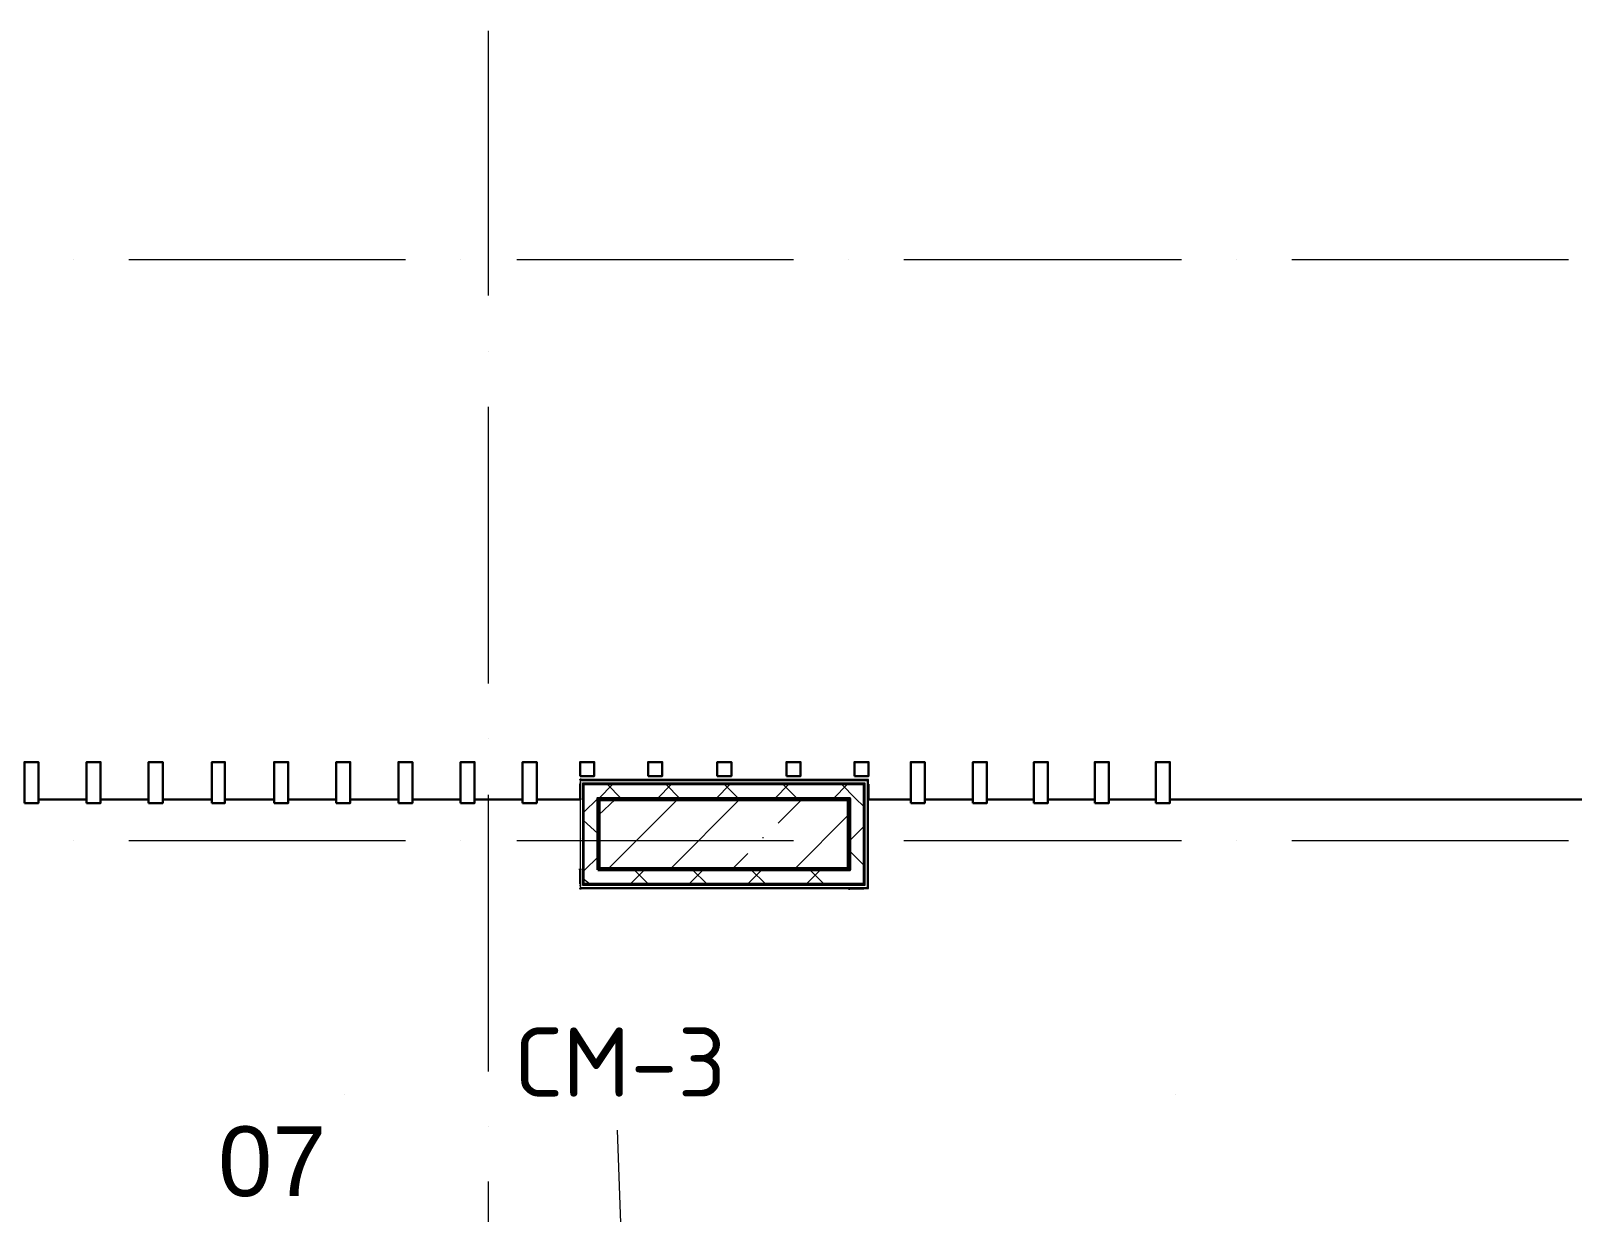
# Model space of a CAD drawing. Header units: millimetres. Extents: x -84737 to 172119, y -43083 to 59399.
# Drawn here: x 22753 to 28318, y 53338 to 57605 of the extents above; entities that cross this region are included whole.
import ezdxf

# ---------------------------------------------------------------- set-up
doc = ezdxf.new("R2010")
doc.units = ezdxf.units.MM
for name, color, linetype in [('PDF _Витраж', 7, 'Continuous'), ('PDF _Марки', 7, 'Continuous'), ('PDF _Несущие колонны', 7, 'Continuous'), ('PDF _Обозначения', 7, 'Continuous'), ('PDF _Оси', 7, 'Continuous'), ('PDF _Перекрытия', 7, 'Continuous'), ('PDF _Стены', 7, 'Continuous'), ('PDF _Текст', 7, 'Continuous')]:
    doc.layers.add(name, color=color, linetype=linetype)
doc.styles.add('PDF GOSTCommon', font='arial.ttf')
doc.styles.add('PDF ISOCPEUR', font='isocpeur.ttf')

msp = doc.modelspace()

# ---------------------------------------------------------------- hatches: boundary and pattern name
at = {"layer": 'PDF _Стены', "transparency": 33554559}
for points in [[(24740.7, 54900.2), (24740.7, 54904.4), (24736.4, 54904.4), (24732.2, 54900.2), (24736.4, 54896), (24740.7, 54896)], [(24740.7, 54887.5), (24740.7, 54891.7), (24736.4, 54891.7), (24732.2, 54887.5), (24736.4, 54883.3), (24740.7, 54883.3)], [(24740.7, 54519.2), (24740.7, 54523.5), (24736.4, 54523.5), (24732.2, 54519.2), (24736.4, 54515), (24740.7, 54515)], [(24740.7, 54506.5), (24740.7, 54510.8), (24736.4, 54510.8), (24732.2, 54506.5), (24736.4, 54502.3), (24740.7, 54502.3)]]:
    msp.add_hatch(color=256, dxfattribs=at).paths.add_polyline_path(points)

# ---------------------------------------------------------------- linework, layer by layer
at = {"layer": 'PDF _Витраж', "lineweight": 30}
for points in [[(22729.9, 54815.5), (22780.7, 54815.5), (22780.7, 54963.7), (22729.9, 54963.7)], [(22954.2, 54815.5), (23005, 54815.5), (23005, 54963.7), (22954.2, 54963.7)], [(23178.6, 54815.5), (23229.4, 54815.5), (23229.4, 54963.7), (23178.6, 54963.7)], [(23407.2, 54815.5), (23453.8, 54815.5), (23453.8, 54963.7), (23407.2, 54963.7)], [(23631.6, 54815.5), (23682.4, 54815.5), (23682.4, 54963.7), (23631.6, 54963.7)], [(23855.9, 54815.5), (23906.7, 54815.5), (23906.7, 54963.7), (23855.9, 54963.7)], [(24080.3, 54815.5), (24131.1, 54815.5), (24131.1, 54963.7), (24080.3, 54963.7)], [(24304.6, 54815.5), (24355.4, 54815.5), (24355.4, 54963.7), (24304.6, 54963.7)], [(24529, 54815.5), (24579.8, 54815.5), (24579.8, 54963.7), (24529, 54963.7)], [(24736.4, 54912.9), (24787.2, 54912.9), (24787.2, 54963.7), (24736.4, 54963.7)], [(24981.9, 54912.9), (25032.7, 54912.9), (25032.7, 54963.7), (24981.9, 54963.7)], [(25231.7, 54912.9), (25282.5, 54912.9), (25282.5, 54963.7), (25231.7, 54963.7)], [(25481.5, 54912.9), (25532.3, 54912.9), (25532.3, 54963.7), (25481.5, 54963.7)], [(25727, 54912.9), (25777.8, 54912.9), (25777.8, 54963.7), (25727, 54963.7)], [(25930.2, 54815.5), (25981, 54815.5), (25981, 54963.7), (25930.2, 54963.7)], [(26154.5, 54815.5), (26205.3, 54815.5), (26205.3, 54963.7), (26154.5, 54963.7)], [(26374.7, 54815.5), (26425.5, 54815.5), (26425.5, 54963.7), (26374.7, 54963.7)], [(26594.8, 54815.5), (26645.6, 54815.5), (26645.6, 54963.7), (26594.8, 54963.7)], [(26814.9, 54815.5), (26865.7, 54815.5), (26865.7, 54963.7), (26814.9, 54963.7)]]:
    msp.add_lwpolyline(points, close=True, dxfattribs=at)
at = {"layer": 'PDF _Марки', "lineweight": 9}
msp.add_lwpolyline([(24893, 53029.1), (24871.9, 53634.5)], dxfattribs=at)
at = {"layer": 'PDF _Несущие колонны', "lineweight": 9}
for points in [[(24804.1, 54773.2), (24863.4, 54828.2)], [(24838, 54578.5), (25087.8, 54828.2)], [(25062.4, 54578.5), (25312.1, 54828.2)], [(25451.8, 54743.6), (25536.5, 54828.2)], [(25511.1, 54578.5), (25705.8, 54773.2)], [(25396.8, 54688.6), (25396.8, 54692.8)], [(25286.7, 54578.5), (25341.8, 54633.5)]]:
    msp.add_lwpolyline(points, dxfattribs=at)
at = {"layer": 'PDF _Несущие колонны', "lineweight": 50}
msp.add_lwpolyline([(25705.8, 54828.2), (24804.1, 54828.2), (24804.1, 54578.5), (25705.8, 54578.5)], close=True, dxfattribs=at)
at = {"layer": 'PDF _Обозначения', "lineweight": 9}
for points in [[(23885.5, 53761.5), (23885.5, 53761.5)], [(26886.9, 53761.5), (26886.9, 53761.5)]]:
    msp.add_lwpolyline(points, dxfattribs=at)
at = {"layer": 'PDF _Оси', "lineweight": 9}
for points in [[(24406.2, 56648.5), (24406.2, 57605.2)], [(22907.7, 56779.7), (22907.7, 56779.7)], [(23106.6, 56779.7), (24105.7, 56779.7)], [(24304.6, 56779.7), (24304.6, 56779.7)], [(24507.8, 56779.7), (25506.9, 56779.7)], [(25705.8, 56779.7), (25705.8, 56779.7)], [(25904.8, 56779.7), (26908, 56779.7)], [(27107, 56779.7), (27107, 56779.7)], [(27306, 56779.7), (28305, 56779.7)], [(24406.2, 56445.3), (24406.2, 56445.3)], [(24406.2, 55247.3), (24406.2, 56246.4)], [(24406.2, 55048.4), (24406.2, 55048.4)], [(24406.2, 53846.1), (24406.2, 54845.2)], [(22907.7, 54680.1), (22907.7, 54680.1)], [(23106.6, 54680.1), (24105.7, 54680.1)], [(24304.6, 54680.1), (24304.6, 54680.1)], [(24507.8, 54680.1), (25506.9, 54680.1)], [(25705.8, 54680.1), (25705.8, 54680.1)], [(25904.8, 54680.1), (26908, 54680.1)], [(27107, 54680.1), (27107, 54680.1)], [(27306, 54680.1), (28305, 54680.1)], [(24406.2, 53647.2), (24406.2, 53647.2)], [(24406.2, 52445), (24406.2, 53448.2)]]:
    msp.add_lwpolyline(points, dxfattribs=at)
at = {"layer": 'PDF _Перекрытия', "lineweight": 30}
for points in [[(22780.7, 54828.2), (22954.2, 54828.2)], [(23005, 54828.2), (23178.6, 54828.2)], [(23229.4, 54828.2), (23407.2, 54828.2)], [(23453.8, 54828.2), (23631.6, 54828.2)], [(23682.4, 54828.2), (23855.9, 54828.2)], [(23906.7, 54828.2), (24080.3, 54828.2)], [(24131.1, 54828.2), (24304.6, 54828.2)], [(24355.4, 54828.2), (24529, 54828.2)], [(24579.8, 54828.2), (24736.4, 54828.2)], [(25777.8, 54828.2), (25930.2, 54828.2)], [(25981, 54828.2), (26154.5, 54828.2)], [(26205.3, 54828.2), (26374.7, 54828.2)], [(26425.5, 54828.2), (26594.8, 54828.2)], [(26645.6, 54828.2), (26814.9, 54828.2)], [(26865.7, 54828.2), (30006.7, 54828.2)]]:
    msp.add_lwpolyline(points, dxfattribs=at)
at = {"layer": 'PDF _Стены', "lineweight": 18}
for points in [[(25777.8, 54883.3), (25777.8, 54900.2), (24736.4, 54900.2), (24736.4, 54883.3)], [(24736.4, 54900.2), (24736.4, 54506.5)], [(25777.8, 54896), (24736.4, 54896)], [(25773.5, 54506.5), (25773.5, 54900.2)], [(25773.5, 54887.5), (25777.8, 54887.5)], [(24736.4, 54828.2), (24736.4, 54506.5), (25777.8, 54506.5), (25777.8, 54828.2)], [(24736.4, 54510.8), (25777.8, 54510.8)], [(25765.1, 54510.8), (25765.1, 54506.5)]]:
    msp.add_lwpolyline(points, dxfattribs=at)
at = {"layer": 'PDF _Стены', "lineweight": 30}
for points in [[(24736.4, 54883.3), (24736.4, 54832.5)], [(25777.8, 54832.5), (25777.8, 54883.3)], [(24736.4, 54574.3), (24736.4, 54523.5)], [(25710.1, 54506.5), (25760.8, 54506.5)]]:
    msp.add_lwpolyline(points, dxfattribs=at)
at = {"layer": 'PDF _Стены', "lineweight": 18}
msp.add_lwpolyline([(24744.9, 54519.2), (25765.1, 54519.2), (25765.1, 54887.5), (24744.9, 54887.5)], close=True, dxfattribs=at)
at = {"layer": 'PDF _Стены', "lineweight": 30}
msp.add_lwpolyline([(24749.1, 54523.5), (25760.8, 54523.5), (25760.8, 54883.3), (24749.1, 54883.3)], close=True, dxfattribs=at)
at = {"layer": 'PDF _Стены', "lineweight": 9}
for points in [[(24804.1, 54832.5), (24854.9, 54883.3)], [(24888.8, 54828.2), (24884.6, 54832.5), (24833.8, 54883.3), (24829.5, 54887.5)], [(24973.5, 54883.3), (24969.2, 54887.5)], [(25015.8, 54832.5), (25066.6, 54883.3)], [(25096.2, 54832.5), (25045.4, 54883.3)], [(25117.4, 54883.3), (25108.9, 54887.5)], [(25227.5, 54832.5), (25278.3, 54883.3)], [(25312.1, 54828.2), (25307.9, 54832.5), (25257.1, 54883.3), (25252.9, 54887.5)], [(25396.8, 54883.3), (25392.6, 54887.5)], [(25439.1, 54832.5), (25489.9, 54883.3)], [(25519.6, 54832.5), (25468.8, 54883.3)], [(25540.7, 54883.3), (25536.5, 54887.5)], [(25650.8, 54832.5), (25701.6, 54883.3)], [(25765.1, 54798.6), (25760.8, 54802.8), (25731.2, 54832.5), (25680.4, 54883.3), (25676.2, 54887.5)], [(24749.1, 54824), (24744.9, 54828.2)], [(24749.1, 54781.7), (24799.9, 54832.5)], [(25028.5, 54828.2), (25024.3, 54832.5)], [(25172.4, 54828.2), (25164, 54832.5)], [(25451.8, 54828.2), (25447.6, 54832.5)], [(25595.8, 54828.2), (25591.5, 54832.5)], [(24804.1, 54769), (24799.9, 54773.2)], [(24799.9, 54705.5), (24749.1, 54752.1)], [(25710.1, 54714), (25705.8, 54718.2)], [(25710.1, 54680.1), (25760.8, 54730.9)], [(24749.1, 54684.3), (24744.9, 54688.6)], [(25765.1, 54658.9), (25760.8, 54663.2)], [(24749.1, 54570), (24753.4, 54574.3), (24799.9, 54620.8)], [(24804.1, 54629.3), (24799.9, 54633.5)], [(25760.8, 54591.2), (25710.1, 54642)], [(24774.5, 54519.2), (24770.3, 54523.5), (24749.1, 54540.4), (24744.9, 54544.6)], [(24859.2, 54574.3), (24854.9, 54578.5)], [(24918.4, 54523.5), (24969.2, 54574.3)], [(24981.9, 54523.5), (24931.1, 54574.3)], [(25003.1, 54574.3), (24994.6, 54578.5)], [(25130.1, 54523.5), (25180.9, 54574.3)], [(25197.8, 54519.2), (25193.6, 54523.5), (25142.8, 54574.3), (25138.6, 54578.5)], [(25282.5, 54574.3), (25278.3, 54578.5)], [(25341.8, 54523.5), (25392.6, 54574.3)], [(25405.3, 54523.5), (25354.5, 54574.3)], [(25426.4, 54574.3), (25422.2, 54578.5)], [(25553.4, 54523.5), (25604.2, 54574.3)], [(25621.2, 54519.2), (25616.9, 54523.5), (25566.1, 54574.3), (25561.9, 54578.5)], [(25710.1, 54574.3), (25705.8, 54578.5), (25701.6, 54578.5)], [(24914.2, 54519.2), (24910, 54523.5)], [(25058.1, 54519.2), (25049.7, 54523.5)], [(25337.5, 54519.2), (25333.3, 54523.5)], [(25481.5, 54519.2), (25477.2, 54523.5)], [(25765.1, 54519.2), (25760.8, 54523.5), (25756.6, 54523.5)]]:
    msp.add_lwpolyline(points, dxfattribs=at)
at = {"layer": 'PDF _Стены', "lineweight": 40}
for points in [[(24736.4, 54832.5), (24736.4, 54828.2)], [(25777.8, 54828.2), (25777.8, 54832.5)], [(24736.4, 54578.5), (24736.4, 54574.3)], [(25705.8, 54506.5), (25710.1, 54506.5)]]:
    msp.add_lwpolyline(points, dxfattribs=at)
for points in [[(24799.9, 54574.3), (25710.1, 54574.3), (25710.1, 54832.5), (24799.9, 54832.5)], [(24804.1, 54828.2), (25705.8, 54828.2), (25705.8, 54578.5), (24804.1, 54578.5)]]:
    msp.add_lwpolyline(points, close=True, dxfattribs=at)

# ---------------------------------------------------------------- texts
at = {"layer": 'PDF _Текст', "attachment_point": 4}
for s, insert, char_height, style in [('СМ-3', (24504.6, 53880), 250, 'PDF ISOCPEUR'), ('07', (23429.3, 53520), 251.59, 'PDF GOSTCommon')]:
    msp.add_mtext(s, dxfattribs=dict(at, insert=insert, char_height=char_height, style=style))

doc.saveas('drawing.dxf')
